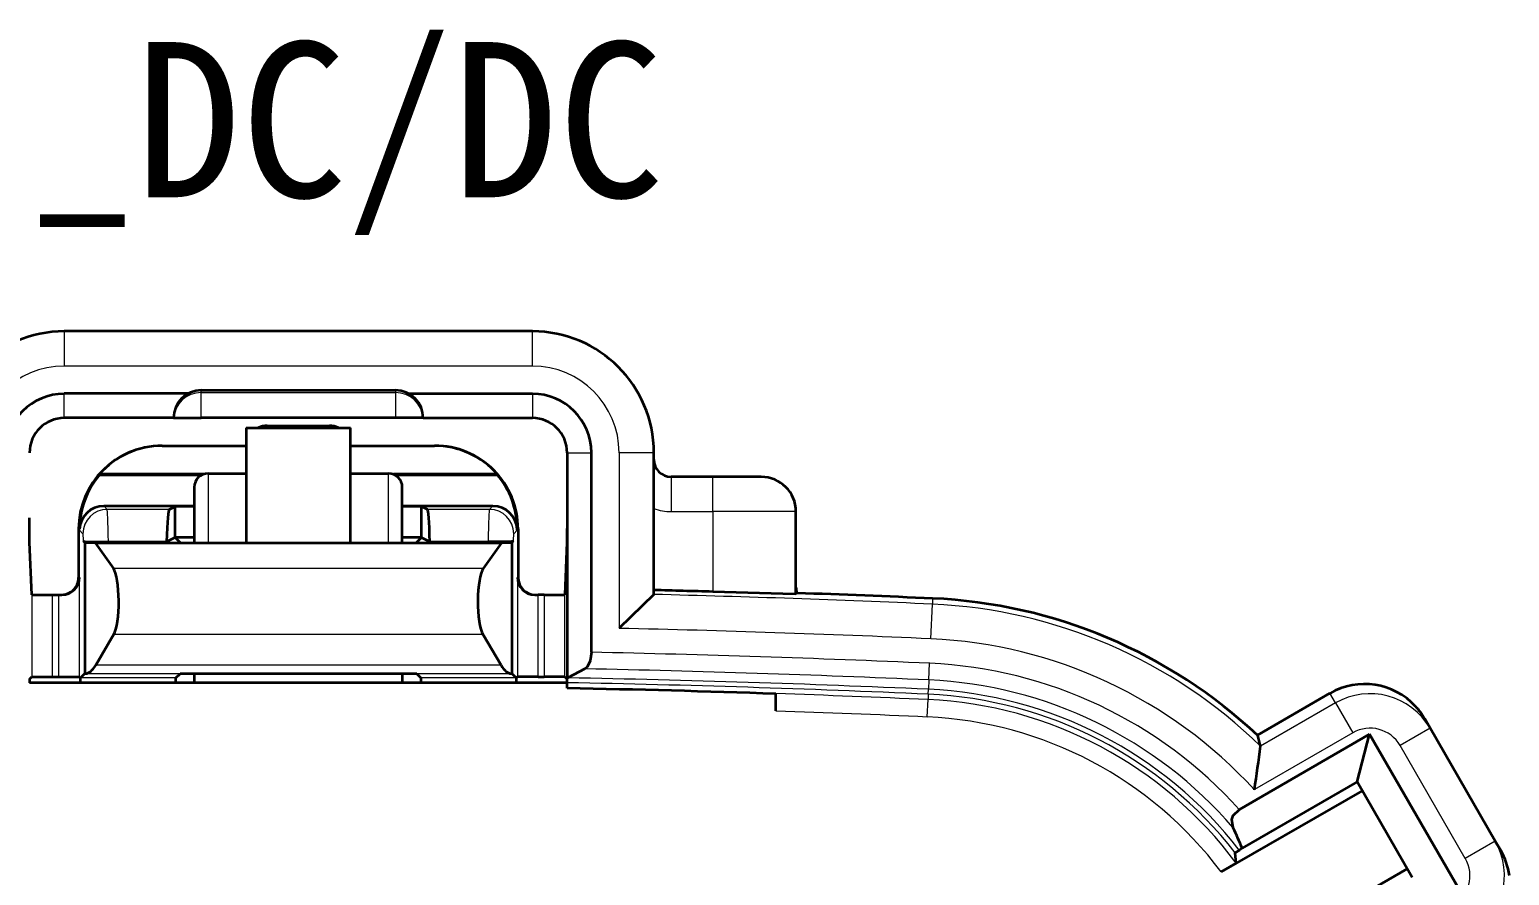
# Model space of a CAD drawing. Header units: millimetres. Extents: x 17 to 3784, y 12 to 1382.
# Drawn here: x 2167.71 to 2179.76, y 739.04 to 745.94 of the extents above; entities that cross this region are included whole.
import ezdxf

# ---------------------------------------------------------------- set-up
doc = ezdxf.new("R2010")
doc.units = ezdxf.units.MM
doc.styles.add('FangSong_GB2312_Style', font='simfang.ttf')

msp = doc.modelspace()

# ---------------------------------------------------------------- linework, layer by layer
at = {"color": 0, "lineweight": 35, "ltscale": 0.16875}
msp.add_line((2171.804, 743.478), (2167.99, 743.478), dxfattribs=at)
at = {"color": 0, "lineweight": 13, "ltscale": 0.0125}
for p, q in [((2167.99, 743.478), (2167.99, 743.196)), ((2171.804, 743.196), (2171.804, 743.478)), ((2172.793, 742.489), (2172.51, 742.489)), ((2172.934, 742.291), (2172.934, 742.009)), ((2173.273, 742.009), (2173.273, 742.291))]:
    msp.add_line(p, q, dxfattribs=at)
at = {"color": 0, "lineweight": 13, "ltscale": 0.16875}
msp.add_line((2167.99, 743.196), (2171.804, 743.196), dxfattribs=at)
at = {"color": 0, "lineweight": 35, "ltscale": 0.070001}
for p, q in [((2169.106, 742.998), (2170.688, 742.998)), ((2170.688, 742.772), (2169.106, 742.772))]:
    msp.add_line(p, q, dxfattribs=at)
at = {"color": 0, "lineweight": 13, "ltscale": 0.000852203}
for p, q in [((2169.106, 742.979), (2169.106, 742.998)), ((2170.688, 742.998), (2170.688, 742.979))]:
    msp.add_line(p, q, dxfattribs=at)
at = {"color": 0, "lineweight": 35, "ltscale": 0.044534}
for p, q in [((2168.996, 742.97), (2167.99, 742.97)), ((2170.797, 742.97), (2171.804, 742.97))]:
    msp.add_line(p, q, dxfattribs=at)
at = {"color": 0, "lineweight": 13, "ltscale": 0.00875}
for p, q in [((2167.99, 742.772), (2167.99, 742.97)), ((2171.804, 742.97), (2171.804, 742.772))]:
    msp.add_line(p, q, dxfattribs=at)
at = {"color": 0, "lineweight": 13, "ltscale": 0.070001}
msp.add_line((2169.106, 742.979), (2170.688, 742.979), dxfattribs=at)
at = {"color": 0, "lineweight": 13, "ltscale": 0.009148}
for p, q in [((2169.106, 742.772), (2169.106, 742.979)), ((2170.688, 742.979), (2170.688, 742.772))]:
    msp.add_line(p, q, dxfattribs=at)
at = {"color": 0, "lineweight": 35, "ltscale": 0.039375}
for p, q in [((2168.88, 742.772), (2167.99, 742.772)), ((2170.914, 742.772), (2171.804, 742.772))]:
    msp.add_line(p, q, dxfattribs=at)
at = {"color": 0, "lineweight": 35, "ltscale": 0.009987}
for p, q in [((2168.88, 742.772), (2169.106, 742.772)), ((2170.914, 742.772), (2170.688, 742.772))]:
    msp.add_line(p, q, dxfattribs=at)
at = {"color": 0, "lineweight": 35, "ltscale": 0.041457}
for p, q in [((2169.473, 742.692), (2169.473, 741.755)), ((2170.321, 741.755), (2170.321, 742.692))]:
    msp.add_line(p, q, dxfattribs=at)
at = {"color": 0, "lineweight": 35, "ltscale": 0.0375}
msp.add_line((2169.473, 742.692), (2170.321, 742.692), dxfattribs=at)
at = {"color": 0, "lineweight": 13, "ltscale": 0.00072403}
msp.add_line((2169.643, 742.692), (2169.643, 742.708), dxfattribs=at)
at = {"color": 0, "lineweight": 35, "ltscale": 0.022501}
msp.add_line((2169.643, 742.708), (2170.151, 742.708), dxfattribs=at)
at = {"color": 0, "lineweight": 13, "ltscale": 0.000724792}
msp.add_line((2170.151, 742.692), (2170.151, 742.708), dxfattribs=at)
at = {"color": 0, "lineweight": 35, "ltscale": 0.030321}
msp.add_line((2168.788, 742.546), (2169.473, 742.546), dxfattribs=at)
at = {"color": 0, "lineweight": 35, "ltscale": 0.030313}
msp.add_line((2170.321, 742.546), (2171.006, 742.546), dxfattribs=at)
at = {"color": 0, "lineweight": 13, "ltscale": 0.008749}
msp.add_line((2172.086, 742.489), (2172.284, 742.489), dxfattribs=at)
at = {"color": 0, "lineweight": 35, "ltscale": 0.081329}
msp.add_line((2172.086, 742.489), (2172.086, 740.651), dxfattribs=at)
at = {"color": 0, "lineweight": 35, "ltscale": 0.071959}
msp.add_line((2172.284, 740.863), (2172.284, 742.489), dxfattribs=at)
at = {"color": 0, "lineweight": 13, "ltscale": 0.063328}
msp.add_line((2172.51, 742.489), (2172.51, 741.058), dxfattribs=at)
at = {"color": 0, "lineweight": 35, "ltscale": 0.051121}
msp.add_line((2172.793, 741.334), (2172.793, 742.489), dxfattribs=at)
at = {"color": 0, "lineweight": 35, "ltscale": 0.000168084}
for p, q in [((2168.276, 742.313), (2168.277, 742.309)), ((2171.517, 742.313), (2171.517, 742.309))]:
    msp.add_line(p, q, dxfattribs=at)
at = {"color": 0, "lineweight": 35, "ltscale": 0.03744}
for p, q in [((2169.123, 742.313), (2168.276, 742.313)), ((2171.517, 742.313), (2170.671, 742.313))]:
    msp.add_line(p, q, dxfattribs=at)
at = {"color": 0, "lineweight": 35, "ltscale": 0.037035}
msp.add_line((2168.277, 742.309), (2169.114, 742.309), dxfattribs=at)
at = {"color": 0, "lineweight": 13, "ltscale": 0.025009}
for p, q in [((2169.162, 742.32), (2169.162, 741.755)), ((2170.631, 741.755), (2170.631, 742.32))]:
    msp.add_line(p, q, dxfattribs=at)
at = {"color": 0, "lineweight": 35, "ltscale": 0.01375}
for p, q in [((2169.162, 742.32), (2169.473, 742.32)), ((2170.321, 742.32), (2170.631, 742.32))]:
    msp.add_line(p, q, dxfattribs=at)
at = {"color": 0, "lineweight": 35, "ltscale": 0.03703}
msp.add_line((2170.68, 742.309), (2171.517, 742.309), dxfattribs=at)
at = {"color": 0, "lineweight": 35, "ltscale": 0.014999}
msp.add_line((2173.273, 742.291), (2172.934, 742.291), dxfattribs=at)
at = {"color": 0, "lineweight": 35, "ltscale": 0.0175}
for p, q in [((2173.668, 742.291), (2173.273, 742.291)), ((2168.107, 741.868), (2168.107, 741.472)), ((2171.687, 741.868), (2171.687, 741.472))]:
    msp.add_line(p, q, dxfattribs=at)
at = {"color": 0, "lineweight": 35, "ltscale": 0.020016}
for p, q in [((2169.049, 742.207), (2169.049, 741.754)), ((2170.744, 741.754), (2170.744, 742.207))]:
    msp.add_line(p, q, dxfattribs=at)
at = {"color": 0, "lineweight": 13, "ltscale": 0.001773}
for p, q in [((2168.311, 742.055), (2168.34, 742.026)), ((2171.454, 742.026), (2171.482, 742.055))]:
    msp.add_line(p, q, dxfattribs=at)
at = {"color": 0, "lineweight": 35, "ltscale": 0.032649}
for p, q in [((2168.311, 742.055), (2169.049, 742.055)), ((2170.744, 742.055), (2171.482, 742.055))]:
    msp.add_line(p, q, dxfattribs=at)
at = {"color": 0, "lineweight": 35, "ltscale": 0.00244}
for p, q in [((2168.845, 742.026), (2168.894, 742.051)), ((2170.949, 742.026), (2170.899, 742.051))]:
    msp.add_line(p, q, dxfattribs=at)
at = {"color": 0, "lineweight": 35, "ltscale": 0.00686}
for p, q in [((2169.049, 742.051), (2168.894, 742.051)), ((2170.899, 742.051), (2170.744, 742.051)), ((2169.049, 741.797), (2168.894, 741.797)), ((2170.899, 741.797), (2170.744, 741.797))]:
    msp.add_line(p, q, dxfattribs=at)
at = {"color": 0, "lineweight": 35, "ltscale": 0.01125}
for p, q in [((2168.894, 741.797), (2168.894, 742.051)), ((2170.899, 741.797), (2170.899, 742.051))]:
    msp.add_line(p, q, dxfattribs=at)
at = {"color": 0, "lineweight": 35, "ltscale": 0.008741}
msp.add_line((2167.708, 741.761), (2167.707, 741.958), dxfattribs=at)
at = {"color": 0, "lineweight": 13, "ltscale": 0.022354}
for p, q in [((2168.845, 742.026), (2168.34, 742.026)), ((2171.454, 742.026), (2170.949, 742.026))]:
    msp.add_line(p, q, dxfattribs=at)
at = {"color": 0, "lineweight": 35, "ltscale": 0.00994}
msp.add_line((2172.086, 741.985), (2172.085, 741.761), dxfattribs=at)
at = {"color": 0, "lineweight": 13, "ltscale": 0.014999}
msp.add_line((2172.934, 742.009), (2173.273, 742.009), dxfattribs=at)
at = {"color": 0, "lineweight": 13, "ltscale": 0.02889}
msp.add_line((2173.273, 742.009), (2173.273, 741.356), dxfattribs=at)
at = {"color": 0, "lineweight": 13, "ltscale": 0.03}
msp.add_line((2173.951, 742.009), (2173.273, 742.009), dxfattribs=at)
at = {"color": 0, "lineweight": 35, "ltscale": 0.02972}
msp.add_line((2173.951, 741.337), (2173.951, 742.009), dxfattribs=at)
at = {"color": 0, "lineweight": 13, "ltscale": 0.000301124}
for p, q in [((2168.107, 741.868), (2168.114, 741.867)), ((2171.68, 741.867), (2171.687, 741.868))]:
    msp.add_line(p, q, dxfattribs=at)
at = {"color": 0, "lineweight": 13, "ltscale": 0.0175}
for p, q in [((2168.107, 741.472), (2168.107, 741.868)), ((2171.687, 741.868), (2171.687, 741.472))]:
    msp.add_line(p, q, dxfattribs=at)
at = {"color": 0, "lineweight": 13, "ltscale": 0.001775}
for p, q in [((2168.142, 741.829), (2168.114, 741.857)), ((2171.68, 741.857), (2171.652, 741.829))]:
    msp.add_line(p, q, dxfattribs=at)
at = {"color": 0, "lineweight": 35, "ltscale": 0.003468}
for p, q in [((2168.894, 741.797), (2168.824, 741.762)), ((2170.899, 741.797), (2170.97, 741.762))]:
    msp.add_line(p, q, dxfattribs=at)
at = {"color": 0, "lineweight": 35, "ltscale": 0.002622}
for p, q in [((2168.936, 741.755), (2168.894, 741.797)), ((2170.899, 741.797), (2170.858, 741.755))]:
    msp.add_line(p, q, dxfattribs=at)
at = {"color": 0, "lineweight": 35, "ltscale": 0.000440216}
msp.add_line((2171.68, 741.857), (2171.68, 741.867), dxfattribs=at)
at = {"color": 0, "lineweight": 35, "ltscale": 0.019033}
for p, q in [((2167.725, 741.331), (2167.708, 741.761)), ((2172.085, 741.761), (2172.068, 741.331))]:
    msp.add_line(p, q, dxfattribs=at)
at = {"color": 0, "lineweight": 35, "ltscale": 0.000693232}
for p, q in [((2168.158, 741.756), (2168.147, 741.767)), ((2171.647, 741.767), (2171.636, 741.756))]:
    msp.add_line(p, q, dxfattribs=at)
at = {"color": 0, "lineweight": 35, "ltscale": 0.047207}
for p, q in [((2168.158, 741.756), (2168.158, 740.689)), ((2171.636, 741.756), (2171.636, 740.689))]:
    msp.add_line(p, q, dxfattribs=at)
at = {"color": 0, "lineweight": 35, "ltscale": 0.003728}
for p, q in [((2168.158, 741.756), (2168.242, 741.754)), ((2171.552, 741.754), (2171.636, 741.756))]:
    msp.add_line(p, q, dxfattribs=at)
at = {"color": 0, "lineweight": 35, "ltscale": 0.146423}
msp.add_line((2168.242, 741.754), (2171.552, 741.754), dxfattribs=at)
at = {"color": 0, "lineweight": 35, "ltscale": 0.011367}
for p, q in [((2168.242, 741.754), (2168.391, 741.545)), ((2171.552, 741.754), (2171.403, 741.545))]:
    msp.add_line(p, q, dxfattribs=at)
at = {"color": 0, "lineweight": 35, "ltscale": 0.020979}
for p, q in [((2168.35, 741.762), (2168.824, 741.762)), ((2170.97, 741.762), (2171.444, 741.762))]:
    msp.add_line(p, q, dxfattribs=at)
at = {"color": 0, "lineweight": 35, "ltscale": 0.085013}
msp.add_line((2168.936, 741.755), (2170.858, 741.755), dxfattribs=at)
at = {"color": 0, "lineweight": 13, "ltscale": 0.00027771}
for p, q in [((2168.113, 741.472), (2168.107, 741.472)), ((2171.687, 741.472), (2171.681, 741.472))]:
    msp.add_line(p, q, dxfattribs=at)
at = {"color": 0, "lineweight": 13, "ltscale": 0.035873}
for p, q in [((2168.113, 740.661), (2168.113, 741.472)), ((2171.681, 741.472), (2171.681, 740.661))]:
    msp.add_line(p, q, dxfattribs=at)
at = {"color": 0, "lineweight": 13, "ltscale": 0.133273}
msp.add_line((2171.403, 741.545), (2168.391, 741.545), dxfattribs=at)
at = {"color": 0, "lineweight": 13, "ltscale": 0.029623}
for p, q in [((2167.725, 741.331), (2167.725, 740.661)), ((2172.068, 740.661), (2172.068, 741.331))]:
    msp.add_line(p, q, dxfattribs=at)
at = {"color": 0, "lineweight": 35, "ltscale": 0.0075}
for p, q in [((2167.725, 741.331), (2167.895, 741.331)), ((2171.899, 741.331), (2172.068, 741.331)), ((2167.725, 740.661), (2167.895, 740.662)), ((2167.944, 740.662), (2168.113, 740.661)), ((2171.85, 740.662), (2171.681, 740.661)), ((2172.068, 740.661), (2171.899, 740.662))]:
    msp.add_line(p, q, dxfattribs=at)
at = {"color": 0, "lineweight": 35, "ltscale": 0.002158}
for p, q in [((2167.895, 741.331), (2167.944, 741.331)), ((2171.899, 741.331), (2171.85, 741.331)), ((2167.895, 740.662), (2167.944, 740.662)), ((2171.85, 740.662), (2171.899, 740.662))]:
    msp.add_line(p, q, dxfattribs=at)
at = {"color": 0, "lineweight": 13, "ltscale": 0.029591}
for p, q in [((2167.895, 740.662), (2167.895, 741.331)), ((2167.944, 741.331), (2167.944, 740.662)), ((2171.85, 740.662), (2171.85, 741.331)), ((2171.899, 741.331), (2171.899, 740.662))]:
    msp.add_line(p, q, dxfattribs=at)
at = {"color": 0, "lineweight": 35, "ltscale": 0.001218}
for p, q in [((2167.944, 741.331), (2167.971, 741.331)), ((2171.823, 741.331), (2171.85, 741.331))]:
    msp.add_line(p, q, dxfattribs=at)
at = {"color": 0, "lineweight": 35, "ltscale": 0.017468}
msp.add_line((2172.793, 741.334), (2172.51, 741.058), dxfattribs=at)
at = {"color": 0, "lineweight": 35, "ltscale": 0.000312296}
msp.add_line((2173.951, 741.345), (2173.958, 741.345), dxfattribs=at)
at = {"color": 0, "lineweight": 13, "ltscale": 0.012499}
for p, q in [((2175.049, 740.973), (2175.062, 741.255)), ((2178.346, 740.45), (2178.487, 740.205)), ((2179.118, 740.243), (2178.873, 740.102)), ((2179.648, 739.324), (2179.404, 739.183))]:
    msp.add_line(p, q, dxfattribs=at)
at = {"color": 0, "lineweight": 13, "ltscale": 0.002067}
msp.add_line((2175.064, 741.302), (2175.062, 741.255), dxfattribs=at)
at = {"color": 0, "lineweight": 35, "ltscale": 0.012912}
for p, q in [((2168.394, 741.009), (2168.246, 740.757)), ((2171.4, 741.009), (2171.548, 740.757))]:
    msp.add_line(p, q, dxfattribs=at)
at = {"color": 0, "lineweight": 13, "ltscale": 0.13299}
msp.add_line((2168.394, 741.009), (2171.4, 741.009), dxfattribs=at)
at = {"color": 0, "lineweight": 13, "ltscale": 0.146091}
msp.add_line((2171.548, 740.757), (2168.246, 740.757), dxfattribs=at)
at = {"color": 0, "lineweight": 35, "ltscale": 0.006971}
msp.add_line((2172.232, 740.728), (2172.093, 740.654), dxfattribs=at)
at = {"color": 0, "lineweight": 13, "ltscale": 0.00603}
msp.add_line((2175.034, 740.637), (2175.04, 740.773), dxfattribs=at)
at = {"color": 0, "lineweight": 35, "ltscale": 0.19375}
msp.add_line((2172.086, 740.614), (2167.707, 740.614), dxfattribs=at)
at = {"color": 0, "lineweight": 35, "ltscale": 0.001111}
for p, q in [((2167.708, 740.644), (2167.725, 740.661)), ((2172.068, 740.661), (2172.086, 740.644))]:
    msp.add_line(p, q, dxfattribs=at)
at = {"color": 0, "lineweight": 35, "ltscale": 0.001324}
for p, q in [((2167.708, 740.644), (2167.708, 740.614)), ((2172.086, 740.614), (2172.086, 740.644))]:
    msp.add_line(p, q, dxfattribs=at)
at = {"color": 0, "lineweight": 35, "ltscale": 0.000390044}
for p, q in [((2168.113, 740.661), (2168.119, 740.655)), ((2171.681, 740.661), (2171.674, 740.655))]:
    msp.add_line(p, q, dxfattribs=at)
at = {"color": 0, "lineweight": 35, "ltscale": 0.001834}
for p, q in [((2168.119, 740.655), (2168.12, 740.614)), ((2171.674, 740.614), (2171.674, 740.655))]:
    msp.add_line(p, q, dxfattribs=at)
at = {"color": 0, "lineweight": 35, "ltscale": 0.002174}
for p, q in [((2168.123, 740.654), (2168.158, 740.689)), ((2171.636, 740.689), (2171.671, 740.654))]:
    msp.add_line(p, q, dxfattribs=at)
at = {"color": 0, "lineweight": 13, "ltscale": 0.034375}
for p, q in [((2168.9, 740.654), (2168.123, 740.654)), ((2171.671, 740.654), (2170.894, 740.654))]:
    msp.add_line(p, q, dxfattribs=at)
at = {"color": 0, "lineweight": 35, "ltscale": 0.001801}
for p, q in [((2168.123, 740.614), (2168.123, 740.654)), ((2168.9, 740.614), (2168.9, 740.654)), ((2170.894, 740.654), (2170.894, 740.614)), ((2171.671, 740.654), (2171.671, 740.614))]:
    msp.add_line(p, q, dxfattribs=at)
at = {"color": 0, "lineweight": 35, "ltscale": 0.000276236}
for p, q in [((2168.158, 740.689), (2168.164, 740.689)), ((2171.636, 740.689), (2171.63, 740.689))]:
    msp.add_line(p, q, dxfattribs=at)
at = {"color": 0, "lineweight": 13, "ltscale": 0.153326}
msp.add_line((2168.164, 740.689), (2171.63, 740.689), dxfattribs=at)
at = {"color": 0, "lineweight": 35, "ltscale": 0.002063}
for p, q in [((2168.9, 740.654), (2168.933, 740.687)), ((2170.861, 740.687), (2170.894, 740.654))]:
    msp.add_line(p, q, dxfattribs=at)
at = {"color": 0, "lineweight": 35, "ltscale": 0.00625}
for p, q in [((2169.074, 740.688), (2168.933, 740.687)), ((2170.861, 740.687), (2170.719, 740.688))]:
    msp.add_line(p, q, dxfattribs=at)
at = {"color": 0, "lineweight": 35, "ltscale": 0.003288}
for p, q in [((2169.049, 740.688), (2169.049, 740.614)), ((2170.744, 740.688), (2170.744, 740.614))]:
    msp.add_line(p, q, dxfattribs=at)
at = {"color": 0, "lineweight": 35, "ltscale": 0.072781}
msp.add_line((2170.719, 740.688), (2169.074, 740.688), dxfattribs=at)
at = {"color": 0, "lineweight": 35, "ltscale": 0.000310857}
msp.add_line((2172.093, 740.654), (2172.086, 740.651), dxfattribs=at)
at = {"color": 0, "lineweight": 35, "ltscale": 0.001613}
msp.add_line((2172.086, 740.615), (2172.086, 740.651), dxfattribs=at)
at = {"color": 0, "lineweight": 35, "ltscale": 0.001997}
msp.add_line((2172.086, 740.569), (2172.086, 740.615), dxfattribs=at)
at = {"color": 0, "lineweight": 13, "ltscale": 0.003364}
msp.add_line((2175.034, 740.637), (2175.031, 740.561), dxfattribs=at)
at = {"color": 0, "lineweight": 35, "ltscale": 0.006254}
msp.add_line((2173.788, 740.384), (2173.788, 740.525), dxfattribs=at)
at = {"color": 0, "lineweight": 13, "ltscale": 0.00625}
msp.add_line((2175.021, 740.336), (2175.027, 740.477), dxfattribs=at)
at = {"color": 0, "lineweight": 13, "ltscale": 0.00197}
msp.add_line((2175.029, 740.521), (2175.027, 740.477), dxfattribs=at)
at = {"color": 0, "lineweight": 13, "ltscale": 0.00176}
msp.add_line((2175.029, 740.521), (2175.031, 740.561), dxfattribs=at)
at = {"color": 0, "lineweight": 13, "ltscale": 0.030198}
msp.add_line((2177.71, 740.186), (2178.301, 740.528), dxfattribs=at)
at = {"color": 0, "lineweight": 35, "ltscale": 0.030197}
msp.add_line((2177.71, 740.186), (2178.301, 740.528), dxfattribs=at)
at = {"color": 0, "lineweight": 13, "ltscale": 0.003968}
msp.add_line((2178.346, 740.45), (2178.301, 740.528), dxfattribs=at)
at = {"color": 0, "lineweight": 13, "ltscale": 0.031179}
msp.add_line((2178.346, 740.45), (2177.736, 740.098), dxfattribs=at)
at = {"color": 0, "lineweight": 35, "ltscale": 0.003967}
for p, q in [((2179.118, 740.243), (2179.073, 740.321)), ((2179.648, 739.324), (2179.693, 739.246))]:
    msp.add_line(p, q, dxfattribs=at)
at = {"color": 0, "lineweight": 35, "ltscale": 0.046948}
msp.add_line((2179.648, 739.324), (2179.118, 740.243), dxfattribs=at)
at = {"color": 0, "lineweight": 35, "ltscale": 0.054209}
msp.add_line((2177.563, 739.581), (2178.624, 740.194), dxfattribs=at)
at = {"color": 0, "lineweight": 13, "ltscale": 0.040914}
msp.add_line((2178.487, 740.205), (2177.686, 739.743), dxfattribs=at)
at = {"color": 0, "lineweight": 35, "ltscale": 0.003887}
msp.add_line((2177.736, 740.098), (2177.714, 740.183), dxfattribs=at)
at = {"color": 0, "lineweight": 35, "ltscale": 0.017746}
msp.add_line((2178.522, 739.806), (2178.624, 740.194), dxfattribs=at)
at = {"color": 0, "lineweight": 35, "ltscale": 0.065001}
msp.add_line((2179.359, 738.921), (2178.624, 740.194), dxfattribs=at)
at = {"color": 0, "lineweight": 13, "ltscale": 0.046948}
msp.add_line((2179.404, 739.183), (2178.873, 740.102), dxfattribs=at)
at = {"color": 0, "lineweight": 35, "ltscale": 0.047812}
msp.add_line((2178.522, 739.806), (2177.586, 739.266), dxfattribs=at)
at = {"color": 0, "lineweight": 35, "ltscale": 0.039809}
msp.add_line((2178.972, 739.027), (2178.522, 739.806), dxfattribs=at)
at = {"color": 0, "lineweight": 35, "ltscale": 0.058626}
msp.add_line((2178.563, 739.734), (2177.416, 739.072), dxfattribs=at)
at = {"color": 0, "lineweight": 35, "ltscale": 0.00122}
msp.add_line((2177.586, 739.266), (2177.563, 739.251), dxfattribs=at)
at = {"color": 0, "lineweight": 35, "ltscale": 0.006288}
msp.add_line((2177.416, 739.072), (2177.538, 739.144), dxfattribs=at)
at = {"color": 0, "lineweight": 35, "ltscale": 0.001766}
msp.add_line((2177.529, 739.229), (2177.563, 739.251), dxfattribs=at)
at = {"color": 0, "lineweight": 35, "ltscale": 0.003799}
msp.add_line((2177.538, 739.144), (2177.529, 739.229), dxfattribs=at)
at = {"color": 0, "lineweight": 35, "ltscale": 0.05847}
msp.add_line((2177.786, 738.437), (2178.931, 739.098), dxfattribs=at)
at = {"color": 0, "lineweight": 35}
for points in [[(2168.147, 741.767), (2168.149, 741.766), (2168.161, 741.765), (2168.35, 741.762)], [(2171.647, 741.767), (2171.645, 741.766), (2171.633, 741.765), (2171.444, 741.762)], [(2173.951, 741.337), (2173.95, 741.337), (2173.844, 741.339), (2173.273, 741.356)], [(2172.284, 740.863), (2172.275, 740.793), (2172.25, 740.742), (2172.232, 740.728)], [(2177.514, 739.431), (2177.503, 739.5), (2177.514, 739.532), (2177.563, 739.581)]]:
    msp.add_lwpolyline(points, dxfattribs=at)
for centre, radius, start, end in [((2167.99, 742.489), 0.989, 90, 180), ((2171.804, 742.489), 0.989, 0, 90), ((2169.106, 742.772), 0.226, 90, 180), ((2170.688, 742.772), 0.226, 0, 90), ((2167.99, 742.489), 0.48, 90, 180), ((2171.804, 742.489), 0.48, 0, 90), ((2167.99, 742.489), 0.283, 90, 180), ((2171.804, 742.489), 0.283, 0, 90), ((2169.643, 742.538), 0.17, 90.0007, 115.3396), ((2170.151, 742.538), 0.17, 64.6604, 89.9993), ((2168.785, 741.868), 0.678, 89.9998, 179.9998), ((2168.788, 741.868), 0.678, 89.9999, 138.9836), ((2171.006, 741.868), 0.678, 41.0164, 90.0001), ((2171.009, 741.868), 0.678, 0.0002, 90.0003), ((2172.934, 742.433), 0.141, 180, 270), ((2168.814, 741.859), 0.701, 140.0942, 179.3788), ((2169.162, 742.207), 0.113, 90, 180), ((2170.631, 742.207), 0.113, 0, 90), ((2171.002, 741.868), 0.678, 359.9331, 40.5989), ((2173.668, 742.009), 0.283, 0, 90), ((2168.312, 741.856), 0.198, 90.1164, 176.9552), ((2171.482, 741.856), 0.198, 3.0446, 89.8843), ((2167.971, 741.473), 0.142, 270.0422, 359.6601), ((2167.965, 741.472), 0.142, 336.1156, 359.9732), ((2171.823, 741.473), 0.142, 180.2536, 269.9922), ((2171.829, 741.472), 0.142, 180.0003, 269.7548), ((2169.897, 625.357), 116.048, 88.33288, 88.5701), ((2174.092, 741.39), 0.141, 179.9998, 198.2222), ((2169.897, 625.357), 116.059, 87.4484, 87.99466), ((2174.879, 737.166), 4.14, 46.7801, 87.4484), ((2178.584, 740.038), 0.565, 42.7802, 119.9989), ((2169.897, 625.357), 115.233, 88.06491, 88.91126), ((2178.584, 740.039), 0.564, 29.9905, 42.787), ((2164.935, 741.695), 12.9, 351.2949, 352.8854), ((2174.168, 737.867), 3.693, 22.2502, 25.0573), ((2179.204, 738.964), 0.565, 8.1373, 30.0026)]:
    msp.add_arc(centre, radius, start, end, dxfattribs=at)
at = {"color": 0, "lineweight": 13}
for centre, radius, start, end in [((2167.99, 742.489), 0.706, 90, 180), ((2171.804, 742.489), 0.706, 0, 90), ((2168.785, 741.868), 0.678, 89.9998, 179.9998), ((2171.009, 741.868), 0.678, 0.0002, 90.0001), ((2172.934, 742.433), 0.424, 250.5288, 270), ((2167.966, 741.472), 0.141, 269.9835, 359.9992), ((2169.897, 625.357), 116.013, 87.4484, 88.56988), ((2174.879, 737.166), 4.093, 45.7445, 87.4484), ((2169.897, 625.357), 115.73, 87.4484, 88.70608), ((2174.879, 737.166), 3.81, 42.5515, 87.4484), ((2169.897, 625.357), 115.53, 87.4484, 88.81596), ((2169.897, 625.357), 115.394, 87.4484, 88.84041), ((2174.879, 737.166), 3.61, 41.9823, 87.4484), ((2169.897, 625.357), 115.278, 87.4484, 88.91161), ((2169.897, 625.357), 115.318, 87.4484, 88.90895), ((2174.879, 737.166), 3.474, 40.6936, 87.4484), ((2178.584, 740.038), 0.565, 42.7802, 119.9998), ((2169.897, 625.357), 115.234, 87.4484, 88.06491), ((2174.879, 737.166), 3.314, 36.6432, 87.4484), ((2174.879, 737.166), 3.358, 37.9044, 87.4484), ((2174.879, 737.166), 3.398, 37.8496, 87.4484), ((2178.628, 739.96), 0.565, 30.053, 119.9537), ((2169.897, 625.357), 115.092, 87.4484, 88.06254), ((2174.879, 737.166), 3.173, 36.9207, 87.4484), ((2178.628, 739.961), 0.283, 30.0049, 119.9972), ((2179.158, 739.042), 0.565, 300.0512, 29.9513), ((2179.159, 739.042), 0.283, 300.0029, 29.9951)]:
    msp.add_arc(centre, radius, start, end, dxfattribs=at)
for centre, major_axis, ratio, start_param, end_param in [((2169.106, 742.76), (-0.226, 0), 0.965926, 4.712389, 6.230257), ((2170.688, 742.76), (-0.226, 0), 0.965926, 3.194532, 4.712389), ((2168.34, 741.829), (-0.14, -0.14), 0.999981, 3.92711, 5.497778), ((2168.339, 730.725), (0, -11.301), 0.004363, 2.9247, 3.137229), ((2171.454, 730.725), (0, 11.301), 0.004363, 0.004363, 0.216893), ((2171.454, 741.829), (-0.14, 0.14), 0.999981, 3.927, 5.497668), ((2168.142, 730.725), (0, 11.103), 0.004363, 6.177892, 6.278822), ((2171.652, 730.725), (0, -11.103), 0.004363, 3.145956, 3.246886)]:
    msp.add_ellipse(centre, major_axis=major_axis, ratio=ratio, start_param=start_param, end_param=end_param, dxfattribs=at)
at = {"color": 0, "lineweight": 35}
for centre, major_axis, ratio, start_param, end_param in [((2168.845, 730.726), (0, -11.301), 0.008727, 3.145956, 3.358487), ((2170.948, 730.726), (0, 11.301), 0.008727, 6.066291, 6.278822), ((2168.373, 741.274), (0, -0.283), 0.214286, 0.349066, 2.848173), ((2171.42, 741.274), (0, -0.283), 0.214286, 3.435012, 5.934119), ((2167.966, 741.472), (0, 0.141), 0.999991, 3.141363, 4.295147), ((2168.163, 741.819), (0, -1.13), 0.214286, 0.004363, 0.349066), ((2171.631, 741.819), (0, -1.13), 0.214286, 5.934119, 6.278822)]:
    msp.add_ellipse(centre, major_axis=major_axis, ratio=ratio, start_param=start_param, end_param=end_param, dxfattribs=at)

# ---------------------------------------------------------------- texts
at = {"color": 0, "linetype": 'Continuous', "style": 'FangSong_GB2312_Style'}
msp.add_text('CONN_DC/DC', height=1.2655, dxfattribs=at).set_placement((2164.263, 744.57))

doc.saveas('drawing.dxf')
